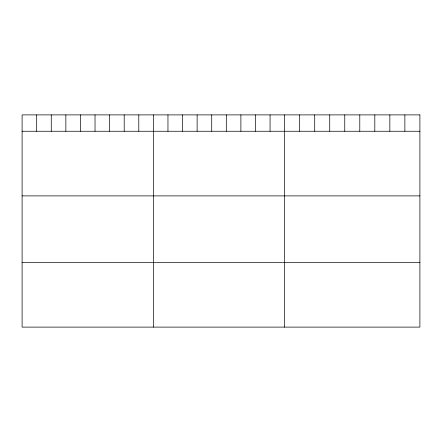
<?xml version="1.0" encoding="UTF-8"?>
<svg xmlns="http://www.w3.org/2000/svg" width="442" height="442" viewBox="0 0 442 442"><rect width="100%" height="100%" fill="white"/><g stroke="black" fill="none" stroke-linecap="round" stroke-linejoin="round"><path stroke-width="0.66" d="M22.1 131.257L419.9 131.257M22.1 195.889L419.9 195.889M22.1 262.482L419.9 262.482M404.872 114.887L404.872 131.257M389.844 114.887L389.844 131.257M374.816 114.887L374.816 131.257M359.788 114.887L359.788 131.257M344.76 114.887L344.76 131.257M329.732 114.887L329.732 131.257M314.704 114.887L314.704 131.257M299.676 114.887L299.676 131.257M284.648 114.887L284.648 327.113M270.062 114.887L270.062 131.257M255.476 114.887L255.476 131.257M240.89 114.887L240.89 131.257M226.304 114.887L226.304 131.257M211.718 114.887L211.718 131.257M197.132 114.887L197.132 131.257M182.546 114.887L182.546 131.257M167.96 114.887L167.96 131.257M153.374 114.887L153.374 327.113M138.788 114.887L138.788 131.257M124.202 114.887L124.202 131.257M109.616 114.887L109.616 131.257M95.03 114.887L95.03 131.257M80.444 114.887L80.444 131.257M65.858 114.887L65.858 131.257M51.272 114.887L51.272 131.257M36.686 114.887L36.686 131.257M419.9 114.887L22.1 114.887L22.1 327.113L419.9 327.113L419.9 114.887"/></g></svg>
